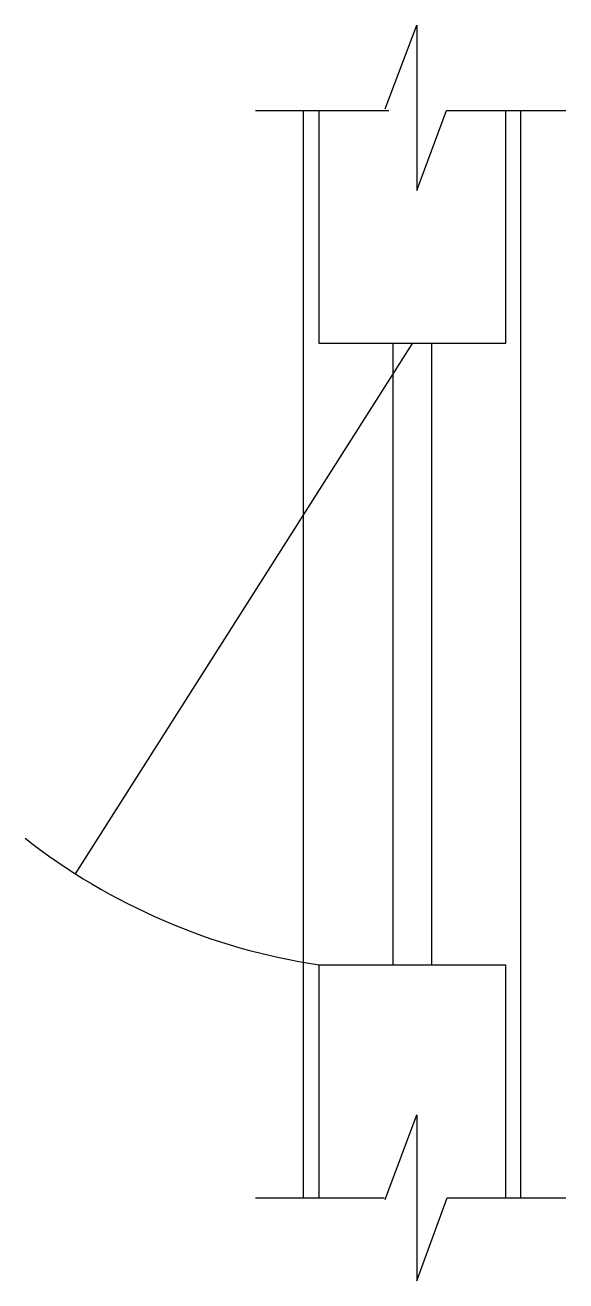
# Model space of a CAD drawing. Header units: metres. Extents: x 13559.3 to 13566.3, y 18617 to 18633.2.
import ezdxf

# ---------------------------------------------------------------- set-up
doc = ezdxf.new("R2010")
doc.units = ezdxf.units.M
for name, color, linetype in [('PUB_DIM', 90, 'Continuous'), ('PUB_TEXT', 7, 'Continuous'), ('STAIR', 2, 'Continuous')]:
    doc.layers.add(name, color=color, linetype=linetype)

msp = doc.modelspace()

# ---------------------------------------------------------------- linework, layer by layer
at = {"layer": 'PUB_DIM'}
for p, q in [((13563.98, 18632.14), (13564.39, 18633.22)), ((13564.39, 18633.22), (13564.39, 18631.09)), ((13562.31, 18632.12), (13564.03, 18632.12)), ((13562.93, 18618.12), (13562.93, 18632.12)), ((13564.39, 18631.09), (13564.77, 18632.12)), ((13564.77, 18632.12), (13566.31, 18632.12)), ((13565.73, 18618.12), (13565.73, 18632.12)), ((13564.08, 18629.12), (13564.08, 18621.12)), ((13564.58, 18629.12), (13564.58, 18621.12)), ((13563.98, 18618.1), (13564.39, 18619.19)), ((13564.39, 18619.19), (13564.39, 18617.05)), ((13562.31, 18618.12), (13563.97, 18618.12)), ((13564.39, 18617.05), (13564.78, 18618.12)), ((13564.78, 18618.12), (13566.31, 18618.12))]:
    msp.add_line(p, q, dxfattribs=at)
at = {"layer": 'PUB_TEXT'}
for points in [[(13565.53, 18632.12), (13565.53, 18629.12), (13563.13, 18629.12), (13563.13, 18632.12)], [(13563.13, 18618.12), (13563.13, 18621.12), (13565.53, 18621.12), (13565.53, 18618.12)]]:
    msp.add_lwpolyline(points, dxfattribs=at)
at = {"layer": 'STAIR'}
msp.add_line((13564.33, 18629.12), (13559.99, 18622.29), dxfattribs=at)
msp.add_arc((13564.33, 18629.12), 8.09, 231.95, 261.47, dxfattribs=at)

doc.saveas('drawing.dxf')
